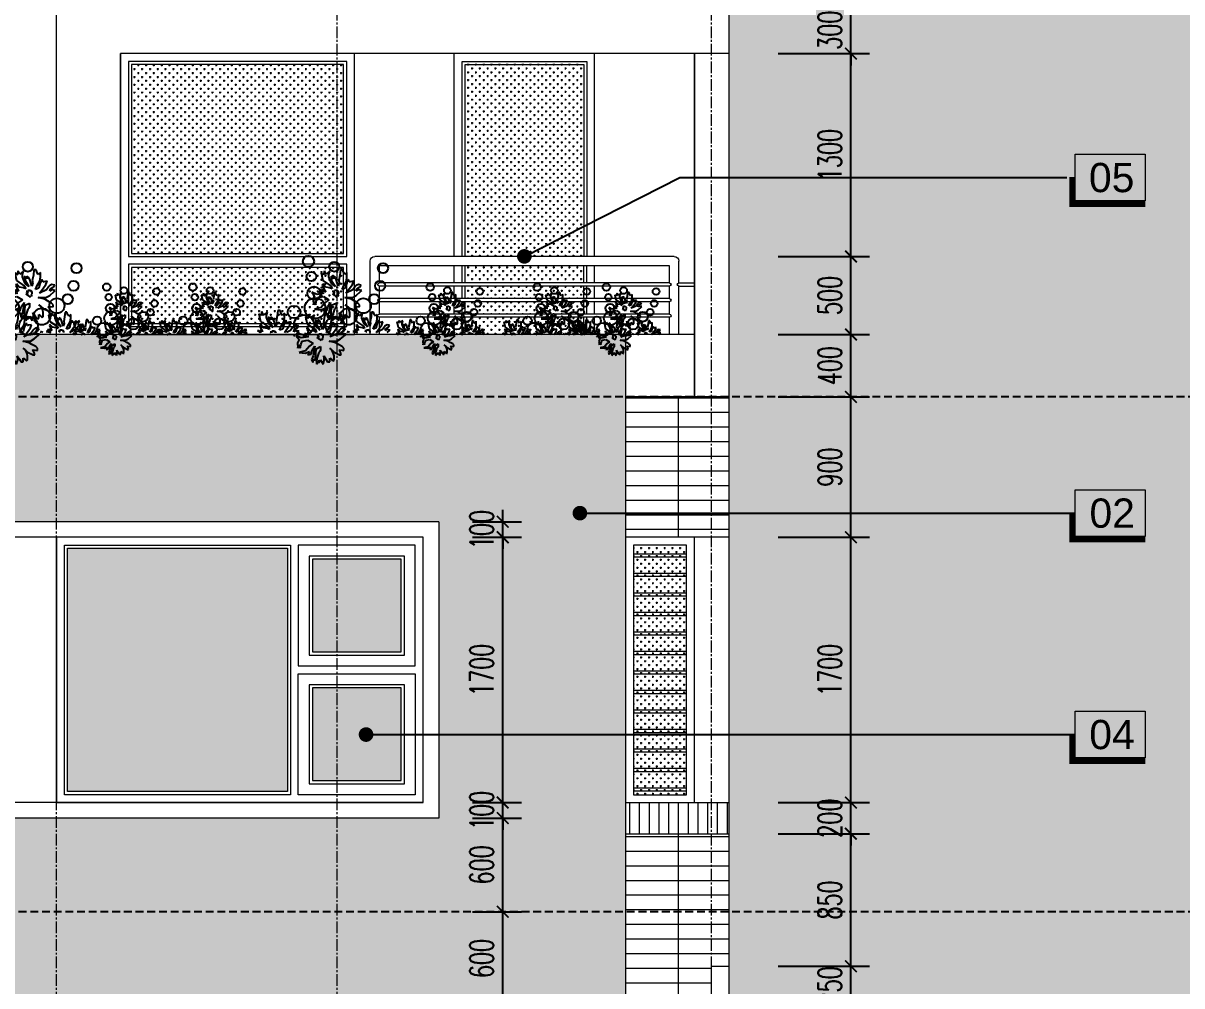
# Model space of a CAD drawing. Header units: millimetres. Extents: x -229618 to 2906, y -178063 to 96806.
# Drawn here: x -207565 to -200135, y -147980 to -141810 of the extents above; entities that cross this region are included whole.
import ezdxf
from ezdxf.enums import TextEntityAlignment as Align
from ezdxf.xclip import XClip

# ---------------------------------------------------------------- set-up
doc = ezdxf.new("R2010")
doc.units = ezdxf.units.MM
doc.header["$LTSCALE"] = 200
doc.header["$MEASUREMENT"] = 0
doc.header["$XCLIPFRAME"] = 0
doc.header["$PDMODE"] = 3
doc.header["$PDSIZE"] = 50
for name, pattern in [('CENTER', [2, 1.25, -0.25, 0.25, -0.25]), ('CENTER2', [1.125, 0.75, -0.125, 0.125, -0.125]), ('DASHED2', [0.375, 0.25, -0.125])]:
    doc.linetypes.add(name, pattern=pattern)
doc.layers.get('0').update_dxf_attribs({"color": 95, "linetype": 'CONTINUOUS'})
doc.layers.get('DEFPOINTS').update_dxf_attribs({"linetype": 'CONTINUOUS'})
for name, color, linetype in [('CUA', 145, 'CONTINUOUS'), ('DIM', 251, 'CONTINUOUS'), ('NOITHAT', 99, 'CONTINUOUS'), ('TEXT', 33, 'CONTINUOUS'), ('TRUC', 251, 'CENTER')]:
    doc.layers.add(name, color=color, linetype=linetype)
for name, color, linetype, lineweight in [('hatch', 250, 'CONTINUOUS', 5), ('nho', 252, 'CONTINUOUS', 15), ('thay', 7, 'CONTINUOUS', 18), ('tim', 18, 'CENTER2', 9)]:
    doc.layers.add(name, color=color, linetype=linetype, lineweight=lineweight)
doc.styles.add('Aria H iso', font='Vharial_0.ttf')
doc.styles.add('Scale', font='vnsimli.shx', dxfattribs={"width": 0.65, "bigfont": 'bigfont.shx'})
doc.dimstyles.new('Scale', dxfattribs={"dimscale": 75, "dimtxt": 2, "dimasz": 1, "dimexe": 1.6, "dimexo": 0, "dimgap": 0.8, "dimtad": 1, "dimdec": 0, "dimzin": 0, "dimdsep": 46, "dimtxsty": 'Scale', "dimblk": 'ARCHTICK', "dimcen": 0.1, "dimdle": 1, "dimclrd": 256, "dimclre": 256, "dimclrt": 3, "dimadec": 0, "dimazin": 0, "dimtfac": 1, "dimtdec": 0, "dimtix": 1, "dimtmove": 2, "dimatfit": 3, "dimldrblk": 'ARCHTICK', "dimfxl": 0, "dimtolj": 1, "dimtzin": 0, "dimarcsym": 0})
pattern_1 = [(7e-15, (3486.73, 207912.58), (0, 93.75), []), (90, (3486.73, 207912.58), (-375, 2e-14), [])]

# ---------------------------------------------------------------- blocks, each defined once
blk = doc.blocks.new('_ArchTick')
at = {"color": 0, "linetype": 'ByBlock', "const_width": 0.15}
blk.add_lwpolyline([(-0.5, -0.5), (0.5, 0.5)], dxfattribs=at)
blk = doc.blocks.new('*D2277')
at = {"layer": 'DEFPOINTS', "color": 0, "linetype": 'Continuous'}
for p in [(-202722.9, -147854.9), (-202257, -147854.9), (-202722.9, -148104.9)]:
    blk.add_point(p, dxfattribs=at)
at = {"layer": 'DIM', "linetype": 'Continuous', "lineweight": -2}
for p, q in [((-202257, -147854.9), (-202257, -147779.9)), ((-202722.9, -147854.9), (-202137, -147854.9)), ((-202257, -148104.9), (-202257, -147854.9)), ((-202722.9, -148104.9), (-202137, -148104.9)), ((-202257, -148104.9), (-202257, -148179.9))]:
    blk.add_line(p, q, dxfattribs=at)
at = {"layer": 'DIM', "linetype": 'Continuous', "lineweight": -2, "xscale": 75, "yscale": 75, "zscale": 75}
for p, rotation in [((-202257, -147854.9), 270), ((-202257, -148104.9), 90)]:
    blk.add_blockref('_ArchTick', p, dxfattribs=dict(at, rotation=rotation))
at = {"layer": 'DIM', "color": 3, "linetype": 'Continuous', "insert": (-202392, -147979.9), "char_height": 150, "attachment_point": 5, "rotation": 90, "style": 'Scale'}
blk.add_mtext('\\A1;250', dxfattribs=at)
blk = doc.blocks.new('*D2278')
at = {"layer": 'DEFPOINTS', "color": 0, "linetype": 'Continuous'}
for p in [(-202722.9, -147004.9), (-202257, -147004.9), (-202722.9, -147854.9)]:
    blk.add_point(p, dxfattribs=at)
at = {"layer": 'DIM', "linetype": 'Continuous', "lineweight": -2}
for p, q in [((-202257, -147929.9), (-202257, -146929.9)), ((-202722.9, -147004.9), (-202137, -147004.9)), ((-202722.9, -147854.9), (-202137, -147854.9))]:
    blk.add_line(p, q, dxfattribs=at)
at = {"layer": 'DIM', "linetype": 'Continuous', "lineweight": -2, "xscale": 75, "yscale": 75, "zscale": 75}
for p, rotation in [((-202257, -147004.9), 90), ((-202257, -147854.9), 270)]:
    blk.add_blockref('_ArchTick', p, dxfattribs=dict(at, rotation=rotation))
at = {"layer": 'DIM', "color": 3, "linetype": 'Continuous', "insert": (-202392, -147429.9), "char_height": 150, "attachment_point": 5, "rotation": 90, "style": 'Scale'}
blk.add_mtext('\\A1;850', dxfattribs=at)
blk = doc.blocks.new('*D2279')
at = {"layer": 'DEFPOINTS', "color": 0, "linetype": 'Continuous'}
for p in [(-202722.9, -146804.9), (-202257, -146804.9), (-202722.9, -147004.9)]:
    blk.add_point(p, dxfattribs=at)
at = {"layer": 'DIM', "linetype": 'Continuous', "lineweight": -2}
for p, q in [((-202257, -146804.9), (-202257, -146729.9)), ((-202722.9, -146804.9), (-202137, -146804.9)), ((-202257, -147004.9), (-202257, -146804.9)), ((-202722.9, -147004.9), (-202137, -147004.9)), ((-202257, -147004.9), (-202257, -147079.9))]:
    blk.add_line(p, q, dxfattribs=at)
at = {"layer": 'DIM', "linetype": 'Continuous', "lineweight": -2, "xscale": 75, "yscale": 75, "zscale": 75}
for p, rotation in [((-202257, -146804.9), 270), ((-202257, -147004.9), 90)]:
    blk.add_blockref('_ArchTick', p, dxfattribs=dict(at, rotation=rotation))
at = {"layer": 'DIM', "color": 3, "linetype": 'Continuous', "insert": (-202392, -146904.9), "char_height": 150, "attachment_point": 5, "rotation": 90, "style": 'Scale'}
blk.add_mtext('\\A1;200', dxfattribs=at)
blk = doc.blocks.new('*D2280')
at = {"layer": 'DEFPOINTS', "color": 0, "linetype": 'Continuous'}
for p in [(-202722.9, -145104.9), (-202257, -145104.9), (-202722.9, -146804.9)]:
    blk.add_point(p, dxfattribs=at)
at = {"layer": 'DIM', "linetype": 'Continuous', "lineweight": -2}
for p, q in [((-202257, -146879.9), (-202257, -145029.9)), ((-202722.9, -145104.9), (-202137, -145104.9)), ((-202722.9, -146804.9), (-202137, -146804.9))]:
    blk.add_line(p, q, dxfattribs=at)
at = {"layer": 'DIM', "linetype": 'Continuous', "lineweight": -2, "xscale": 75, "yscale": 75, "zscale": 75}
for p, rotation in [((-202257, -145104.9), 90), ((-202257, -146804.9), 270)]:
    blk.add_blockref('_ArchTick', p, dxfattribs=dict(at, rotation=rotation))
at = {"layer": 'DIM', "color": 3, "linetype": 'Continuous', "insert": (-202392, -145954.9), "char_height": 150, "attachment_point": 5, "rotation": 90, "style": 'Scale'}
blk.add_mtext('\\A1;1700', dxfattribs=at)
blk = doc.blocks.new('*D2281')
at = {"layer": 'DEFPOINTS', "color": 0, "linetype": 'Continuous'}
for p in [(-202722.9, -144204.9), (-202257, -144204.9), (-202722.9, -145104.9)]:
    blk.add_point(p, dxfattribs=at)
at = {"layer": 'DIM', "linetype": 'Continuous', "lineweight": -2}
for p, q in [((-202257, -145179.9), (-202257, -144129.9)), ((-202722.9, -144204.9), (-202137, -144204.9)), ((-202722.9, -145104.9), (-202137, -145104.9))]:
    blk.add_line(p, q, dxfattribs=at)
at = {"layer": 'DIM', "linetype": 'Continuous', "lineweight": -2, "xscale": 75, "yscale": 75, "zscale": 75}
for p, rotation in [((-202257, -144204.9), 90), ((-202257, -145104.9), 270)]:
    blk.add_blockref('_ArchTick', p, dxfattribs=dict(at, rotation=rotation))
at = {"layer": 'DIM', "color": 3, "linetype": 'Continuous', "insert": (-202392, -144654.9), "char_height": 150, "attachment_point": 5, "rotation": 90, "style": 'Scale'}
blk.add_mtext('\\A1;900', dxfattribs=at)
blk = doc.blocks.new('*D2282')
at = {"layer": 'DEFPOINTS', "color": 0, "linetype": 'Continuous'}
for p in [(-202722.9, -143804.9), (-202257, -143804.9), (-202722.9, -144204.9)]:
    blk.add_point(p, dxfattribs=at)
at = {"layer": 'DIM', "linetype": 'Continuous', "lineweight": -2}
for p, q in [((-202257, -144279.9), (-202257, -143729.9)), ((-202722.9, -143804.9), (-202137, -143804.9)), ((-202722.9, -144204.9), (-202137, -144204.9))]:
    blk.add_line(p, q, dxfattribs=at)
at = {"layer": 'DIM', "linetype": 'Continuous', "lineweight": -2, "xscale": 75, "yscale": 75, "zscale": 75}
for p, rotation in [((-202257, -143804.9), 90), ((-202257, -144204.9), 270)]:
    blk.add_blockref('_ArchTick', p, dxfattribs=dict(at, rotation=rotation))
at = {"layer": 'DIM', "color": 3, "linetype": 'Continuous', "insert": (-202392, -144004.9), "char_height": 150, "attachment_point": 5, "rotation": 90, "style": 'Scale'}
blk.add_mtext('\\A1;400', dxfattribs=at)
blk = doc.blocks.new('*D2283')
at = {"layer": 'DEFPOINTS', "color": 0, "linetype": 'Continuous'}
for p in [(-202722.9, -143304.9), (-202257, -143304.9), (-202722.9, -143804.9)]:
    blk.add_point(p, dxfattribs=at)
at = {"layer": 'DIM', "linetype": 'Continuous', "lineweight": -2}
for p, q in [((-202257, -143879.9), (-202257, -143229.9)), ((-202722.9, -143304.9), (-202137, -143304.9)), ((-202722.9, -143804.9), (-202137, -143804.9))]:
    blk.add_line(p, q, dxfattribs=at)
at = {"layer": 'DIM', "linetype": 'Continuous', "lineweight": -2, "xscale": 75, "yscale": 75, "zscale": 75}
for p, rotation in [((-202257, -143304.9), 90), ((-202257, -143804.9), 270)]:
    blk.add_blockref('_ArchTick', p, dxfattribs=dict(at, rotation=rotation))
at = {"layer": 'DIM', "color": 3, "linetype": 'Continuous', "insert": (-202392, -143554.9), "char_height": 150, "attachment_point": 5, "rotation": 90, "style": 'Scale'}
blk.add_mtext('\\A1;500', dxfattribs=at)
blk = doc.blocks.new('*D2284')
at = {"layer": 'DEFPOINTS', "color": 0, "linetype": 'Continuous'}
for p in [(-202722.9, -142004.9), (-202257, -142004.9), (-202722.9, -143304.9)]:
    blk.add_point(p, dxfattribs=at)
at = {"layer": 'DIM', "linetype": 'Continuous', "lineweight": -2}
for p, q in [((-202257, -143379.9), (-202257, -141929.9)), ((-202722.9, -142004.9), (-202137, -142004.9)), ((-202722.9, -143304.9), (-202137, -143304.9))]:
    blk.add_line(p, q, dxfattribs=at)
at = {"layer": 'DIM', "linetype": 'Continuous', "lineweight": -2, "xscale": 75, "yscale": 75, "zscale": 75}
for p, rotation in [((-202257, -142004.9), 90), ((-202257, -143304.9), 270)]:
    blk.add_blockref('_ArchTick', p, dxfattribs=dict(at, rotation=rotation))
at = {"layer": 'DIM', "color": 3, "linetype": 'Continuous', "insert": (-202392, -142654.9), "char_height": 150, "attachment_point": 5, "rotation": 90, "style": 'Scale'}
blk.add_mtext('\\A1;1300', dxfattribs=at)
blk = doc.blocks.new('*D2285')
at = {"layer": 'DEFPOINTS', "color": 0, "linetype": 'Continuous'}
for p in [(-202722.9, -141704.9), (-202257, -141704.9), (-202722.9, -142004.9)]:
    blk.add_point(p, dxfattribs=at)
at = {"layer": 'DIM', "linetype": 'Continuous', "lineweight": -2}
for p, q in [((-202257, -141704.9), (-202257, -141629.9)), ((-202722.9, -141704.9), (-202137, -141704.9)), ((-202257, -142004.9), (-202257, -141704.9)), ((-202722.9, -142004.9), (-202137, -142004.9)), ((-202257, -142004.9), (-202257, -142079.9))]:
    blk.add_line(p, q, dxfattribs=at)
at = {"layer": 'DIM', "linetype": 'Continuous', "lineweight": -2, "xscale": 75, "yscale": 75, "zscale": 75}
for p, rotation in [((-202257, -141704.9), 270), ((-202257, -142004.9), 90)]:
    blk.add_blockref('_ArchTick', p, dxfattribs=dict(at, rotation=rotation))
at = {"layer": 'DIM', "color": 3, "linetype": 'Continuous', "insert": (-202392, -141854.9), "char_height": 150, "attachment_point": 5, "rotation": 90, "style": 'Scale'}
blk.add_mtext('\\A1;300', dxfattribs=at)
blk = doc.blocks.new('*D2292')
at = {"layer": 'DEFPOINTS', "color": 0, "linetype": 'Continuous'}
for p in [(-204683.9, -147504.9), (-204489.8, -147504.9), (-204683.9, -148104.9)]:
    blk.add_point(p, dxfattribs=at)
at = {"layer": 'DIM', "linetype": 'Continuous', "lineweight": -2}
for p, q in [((-204489.8, -148179.9), (-204489.8, -147429.9)), ((-204683.9, -147504.9), (-204369.8, -147504.9)), ((-204683.9, -148104.9), (-204369.8, -148104.9))]:
    blk.add_line(p, q, dxfattribs=at)
at = {"layer": 'DIM', "linetype": 'Continuous', "lineweight": -2, "xscale": 75, "yscale": 75, "zscale": 75}
for p, rotation in [((-204489.8, -147504.9), 90), ((-204489.8, -148104.9), 270)]:
    blk.add_blockref('_ArchTick', p, dxfattribs=dict(at, rotation=rotation))
at = {"layer": 'DIM', "color": 3, "linetype": 'Continuous', "insert": (-204624.8, -147804.9), "char_height": 150, "attachment_point": 5, "rotation": 90, "style": 'Scale'}
blk.add_mtext('\\A1;600', dxfattribs=at)
blk = doc.blocks.new('*D2293')
at = {"layer": 'DEFPOINTS', "color": 0, "linetype": 'Continuous'}
for p in [(-204683.9, -146904.9), (-204489.8, -146904.9), (-204683.9, -147504.9)]:
    blk.add_point(p, dxfattribs=at)
at = {"layer": 'DIM', "linetype": 'Continuous', "lineweight": -2}
for p, q in [((-204489.8, -147579.9), (-204489.8, -146829.9)), ((-204683.9, -146904.9), (-204369.8, -146904.9)), ((-204683.9, -147504.9), (-204369.8, -147504.9))]:
    blk.add_line(p, q, dxfattribs=at)
at = {"layer": 'DIM', "linetype": 'Continuous', "lineweight": -2, "xscale": 75, "yscale": 75, "zscale": 75}
for p, rotation in [((-204489.8, -146904.9), 90), ((-204489.8, -147504.9), 270)]:
    blk.add_blockref('_ArchTick', p, dxfattribs=dict(at, rotation=rotation))
at = {"layer": 'DIM', "color": 3, "linetype": 'Continuous', "insert": (-204624.8, -147204.9), "char_height": 150, "attachment_point": 5, "rotation": 90, "style": 'Scale'}
blk.add_mtext('\\A1;600', dxfattribs=at)
blk = doc.blocks.new('*D2294')
at = {"layer": 'DEFPOINTS', "color": 0, "linetype": 'Continuous'}
for p in [(-204683.9, -146804.9), (-204489.8, -146804.9), (-204683.9, -146904.9)]:
    blk.add_point(p, dxfattribs=at)
at = {"layer": 'DIM', "linetype": 'Continuous', "lineweight": -2}
for p, q in [((-204489.8, -146804.9), (-204489.8, -146729.9)), ((-204683.9, -146804.9), (-204369.8, -146804.9)), ((-204489.8, -146904.9), (-204489.8, -146804.9)), ((-204683.9, -146904.9), (-204369.8, -146904.9)), ((-204489.8, -146904.9), (-204489.8, -146979.9))]:
    blk.add_line(p, q, dxfattribs=at)
at = {"layer": 'DIM', "linetype": 'Continuous', "lineweight": -2, "xscale": 75, "yscale": 75, "zscale": 75}
for p, rotation in [((-204489.8, -146804.9), 270), ((-204489.8, -146904.9), 90)]:
    blk.add_blockref('_ArchTick', p, dxfattribs=dict(at, rotation=rotation))
at = {"layer": 'DIM', "color": 3, "linetype": 'Continuous', "insert": (-204624.8, -146854.9), "char_height": 150, "attachment_point": 5, "rotation": 90, "style": 'Scale'}
blk.add_mtext('\\A1;100', dxfattribs=at)
blk = doc.blocks.new('*D2295')
at = {"layer": 'DEFPOINTS', "color": 0, "linetype": 'Continuous'}
for p in [(-204683.9, -145104.9), (-204489.8, -145104.9), (-204683.9, -146804.9)]:
    blk.add_point(p, dxfattribs=at)
at = {"layer": 'DIM', "linetype": 'Continuous', "lineweight": -2}
for p, q in [((-204489.8, -146879.9), (-204489.8, -145029.9)), ((-204683.9, -145104.9), (-204369.8, -145104.9)), ((-204683.9, -146804.9), (-204369.8, -146804.9))]:
    blk.add_line(p, q, dxfattribs=at)
at = {"layer": 'DIM', "linetype": 'Continuous', "lineweight": -2, "xscale": 75, "yscale": 75, "zscale": 75}
for p, rotation in [((-204489.8, -145104.9), 90), ((-204489.8, -146804.9), 270)]:
    blk.add_blockref('_ArchTick', p, dxfattribs=dict(at, rotation=rotation))
at = {"layer": 'DIM', "color": 3, "linetype": 'Continuous', "insert": (-204624.8, -145954.9), "char_height": 150, "attachment_point": 5, "rotation": 90, "style": 'Scale'}
blk.add_mtext('\\A1;1700', dxfattribs=at)
blk = doc.blocks.new('*D2296')
at = {"layer": 'DEFPOINTS', "color": 0, "linetype": 'Continuous'}
for p in [(-204683.9, -145004.9), (-204489.8, -145004.9), (-204683.9, -145104.9)]:
    blk.add_point(p, dxfattribs=at)
at = {"layer": 'DIM', "linetype": 'Continuous', "lineweight": -2}
for p, q in [((-204489.8, -145004.9), (-204489.8, -144929.9)), ((-204683.9, -145004.9), (-204369.8, -145004.9)), ((-204489.8, -145104.9), (-204489.8, -145004.9)), ((-204683.9, -145104.9), (-204369.8, -145104.9)), ((-204489.8, -145104.9), (-204489.8, -145179.9))]:
    blk.add_line(p, q, dxfattribs=at)
at = {"layer": 'DIM', "linetype": 'Continuous', "lineweight": -2, "xscale": 75, "yscale": 75, "zscale": 75}
for p, rotation in [((-204489.8, -145004.9), 270), ((-204489.8, -145104.9), 90)]:
    blk.add_blockref('_ArchTick', p, dxfattribs=dict(at, rotation=rotation))
at = {"layer": 'DIM', "color": 3, "linetype": 'Continuous', "insert": (-204624.8, -145054.9), "char_height": 150, "attachment_point": 5, "rotation": 90, "style": 'Scale'}
blk.add_mtext('\\A1;100', dxfattribs=at)
blk = doc.blocks.new('vld')
at = {"layer": 'thay'}
blk.add_lwpolyline([(-15232, -5082), (0, -5082), (0, 5082), (-15232, 5082)], close=True, dxfattribs=at)
at = {"layer": 'thay', "color": 1, "ltscale": 600, "const_width": 1270}
blk.add_lwpolyline([(635, 140), (635, -5717), (-15232, -5717)], dxfattribs=at)
at = {"layer": 'TEXT', "style": 'Aria H iso'}
blk.add_attdef('1', text='', height=6350, dxfattribs=at).set_placement((-7944, -3167), align=Align.CENTER)
blk = doc.blocks.new('lohoa')
at = {"layer": 'NOITHAT'}
for p, q in [((-89.6, 460), (-82.6, 427.3)), ((-80.2, 450.7), (-89.6, 460)), ((-75.6, 469.4), (-80.2, 450.7)), ((-68.5, 455.4), (-75.6, 469.4)), ((-52.1, 467.1), (-68.5, 455.4)), ((-56.8, 453), (-52.1, 467.1)), ((-56.8, 443.6), (-56.8, 453)), ((-47.5, 446), (-45.1, 427.3)), ((-35.8, 434.3), (-47.5, 446)), ((-38.1, 446), (-35.8, 434.3)), ((-28.7, 441.3), (-38.1, 446)), ((-10, 450.7), (-14.7, 427.3)), ((-7.7, 474.1), (-10, 450.7)), ((1.7, 474.1), (-7.7, 474.1)), ((6.4, 460), (1.7, 474.1)), ((11.1, 453), (6.4, 460)), ((20.4, 462.4), (11.1, 453)), ((20.4, 443.6), (20.4, 462.4)), ((-82.6, 413.2), (-84.9, 406.2)), ((-84.9, 406.2), (-73.2, 382.8)), ((-82.6, 427.3), (-47.5, 403.9)), ((-70.9, 399.2), (-82.6, 413.2)), ((-52.1, 396.8), (-70.9, 399.2)), ((-45.1, 415.6), (-56.8, 443.6)), ((-42.8, 392.2), (-52.1, 396.8)), ((-47.5, 403.9), (-42.8, 392.2)), ((-45.1, 427.3), (-28.7, 401.5)), ((-28.7, 401.5), (-45.1, 415.6)), ((-24.1, 427.3), (-28.7, 441.3)), ((-17, 403.9), (-24.1, 427.3)), ((-12.3, 417.9), (-17, 403.9)), ((-14.7, 427.3), (-12.3, 417.9)), ((-0.6, 389.8), (6.4, 406.2)), ((6.4, 406.2), (18.1, 424.9)), ((18.1, 413.2), (13.4, 394.5)), ((18.1, 424.9), (20.4, 443.6)), ((22.8, 427.3), (18.1, 413.2)), ((27.4, 431.9), (22.8, 427.3)), ((29.8, 420.2), (27.4, 431.9)), ((34.5, 422.6), (29.8, 420.2)), ((29.8, 392.2), (43.8, 410.9)), ((48.5, 424.9), (34.5, 422.6)), ((43.8, 410.9), (48.5, 424.9)), ((55.5, 401.5), (46.2, 387.5)), ((60.2, 406.2), (55.5, 401.5)), ((69.6, 410.9), (60.2, 406.2)), ((62.6, 392.2), (74.3, 399.2)), ((81.3, 408.5), (69.6, 410.9)), ((74.3, 399.2), (81.3, 408.5)), ((-129.4, 378.1), (-117.7, 361.7)), ((-108.3, 368.7), (-129.4, 378.1)), ((-117.7, 361.7), (-124.7, 347.7)), ((-124.7, 347.7), (-122.4, 324.3)), ((-110.7, 338.3), (-103.6, 354.7)), ((-77.9, 373.4), (-108.3, 368.7)), ((-103.6, 354.7), (-80.2, 359.4)), ((-82.6, 380.4), (-101.3, 378.1)), ((-101.3, 378.1), (-77.9, 373.4)), ((-94.3, 387.5), (-82.6, 380.4)), ((-75.6, 380.4), (-94.3, 387.5)), ((-82.6, 392.2), (-75.6, 380.4)), ((-73.2, 382.8), (-82.6, 392.2)), ((-80.2, 359.4), (-56.8, 345.3)), ((-40.4, 380.4), (-33.4, 378.1)), ((-31.1, 380.4), (-40.4, 380.4)), ((-33.4, 378.1), (-40.4, 366.4)), ((-40.4, 366.4), (-35.8, 371.1)), ((-35.8, 371.1), (-33.4, 361.7)), ((-33.4, 385.1), (-31.1, 380.4)), ((-24.1, 385.1), (-33.4, 385.1)), ((-33.4, 361.7), (-31.1, 364.1)), ((-31.1, 364.1), (-24.1, 357)), ((-21.7, 387.5), (-24.1, 385.1)), ((-24.1, 357), (-21.7, 364.1)), ((-21.7, 380.4), (-21.7, 387.5)), ((-14.7, 380.4), (-21.7, 380.4)), ((-21.7, 364.1), (-14.7, 361.7)), ((-19.4, 366.4), (-14.7, 371.1)), ((-14.7, 361.7), (-19.4, 366.4)), ((-14.7, 371.1), (-14.7, 380.4)), ((13.4, 394.5), (-0.6, 389.8)), ((11.1, 354.7), (22.8, 354.7)), ((39.2, 347.7), (11.1, 354.7)), ((15.7, 373.4), (29.8, 392.2)), ((46.2, 387.5), (15.7, 373.4)), ((22.8, 354.7), (43.8, 354.7)), ((50.9, 340.7), (39.2, 347.7)), ((43.8, 354.7), (60.2, 364.1)), ((60.2, 382.8), (62.6, 392.2)), ((69.6, 387.5), (60.2, 382.8)), ((60.2, 364.1), (78.9, 380.4)), ((83.6, 385.1), (69.6, 387.5)), ((78.9, 380.4), (83.6, 385.1)), ((-275, 300.1), (-277.3, 276.7)), ((-265.6, 300.1), (-275, 300.1)), ((-261, 286.1), (-265.6, 300.1)), ((-122.4, 324.3), (-120, 338.3)), ((-120, 338.3), (-113, 324.3)), ((-89.6, 312.6), (-117.7, 305.5)), ((-117.7, 305.5), (-91.9, 303.2)), ((-113, 324.3), (-110.7, 338.3)), ((-91.9, 303.2), (-73.2, 310.2)), ((-73.2, 333.6), (-89.6, 312.6)), ((-73.2, 310.2), (-80.2, 296.2)), ((-80.2, 296.2), (-66.2, 298.5)), ((-56.8, 345.3), (-73.2, 333.6)), ((-66.2, 298.5), (-61.5, 314.9)), ((-61.5, 314.9), (-49.8, 333.6)), ((-49.8, 333.6), (-56.8, 291.5)), ((-47.5, 279.8), (-45.1, 321.9)), ((-45.1, 321.9), (-26.4, 331.3)), ((-33.4, 305.5), (-40.4, 284.5)), ((-28.7, 310.2), (-33.4, 305.5)), ((-26.4, 317.2), (-28.7, 310.2)), ((-26.4, 331.3), (-26.4, 317.2)), ((13.4, 324.3), (32.1, 307.9)), ((22.8, 317.2), (13.4, 324.3)), ((29.8, 300.9), (22.8, 317.2)), ((32.1, 291.5), (29.8, 300.9)), ((32.1, 307.9), (55.5, 296.2)), ((67.2, 331.3), (50.9, 340.7)), ((53.2, 314.9), (57.9, 317.2)), ((60.2, 305.5), (53.2, 314.9)), ((57.9, 317.2), (74.3, 314.9)), ((62.6, 296.2), (60.2, 305.5)), ((74.3, 324.3), (67.2, 331.3)), ((74.3, 314.9), (74.3, 324.3)), ((-356.9, 286.1), (-349.9, 253.3)), ((-347.6, 276.7), (-356.9, 286.1)), ((-349.9, 253.3), (-314.8, 229.9)), ((-342.9, 295.4), (-347.6, 276.7)), ((-335.9, 281.4), (-342.9, 295.4)), ((-319.5, 293.1), (-335.9, 281.4)), ((-324.2, 279), (-319.5, 293.1)), ((-324.2, 269.7), (-324.2, 279)), ((-312.5, 241.6), (-324.2, 269.7)), ((-314.8, 272), (-312.5, 253.3)), ((-303.1, 260.3), (-314.8, 272)), ((-312.5, 253.3), (-296.1, 227.5)), ((-305.4, 272), (-303.1, 260.3)), ((-296.1, 267.3), (-305.4, 272)), ((-291.4, 253.3), (-296.1, 267.3)), ((-284.4, 229.9), (-291.4, 253.3)), ((-277.3, 276.7), (-282, 253.3)), ((-282, 253.3), (-279.7, 243.9)), ((-256.3, 279), (-261, 286.1)), ((-261, 232.2), (-249.3, 250.9)), ((-246.9, 288.4), (-256.3, 279)), ((-249.3, 250.9), (-246.9, 269.7)), ((-244.6, 253.3), (-249.3, 239.2)), ((-246.9, 269.7), (-246.9, 288.4)), ((-239.9, 258), (-244.6, 253.3)), ((-237.5, 246.3), (-239.9, 258)), ((-232.9, 248.6), (-237.5, 246.3)), ((-218.8, 250.9), (-232.9, 248.6)), ((-223.5, 236.9), (-218.8, 250.9)), ((-156.3, 274.1), (-149.3, 241.3)), ((-147, 264.7), (-156.3, 274.1)), ((-142.3, 283.4), (-147, 264.7)), ((-135.3, 269.4), (-142.3, 283.4)), ((-118.9, 281.1), (-135.3, 269.4)), ((-123.6, 267), (-118.9, 281.1)), ((-123.6, 257.7), (-123.6, 267)), ((-111.8, 229.6), (-123.6, 257.7)), ((-114.2, 260), (-111.8, 241.3)), ((-102.5, 248.3), (-114.2, 260)), ((-104.8, 260), (-102.5, 248.3)), ((-95.5, 255.3), (-104.8, 260)), ((-90.8, 241.3), (-95.5, 255.3)), ((-76.7, 264.7), (-81.4, 241.3)), ((-74.4, 288.1), (-76.7, 264.7)), ((-65, 288.1), (-74.4, 288.1)), ((-60.3, 274.1), (-65, 288.1)), ((-56.8, 291.5), (-63.8, 275.1)), ((-63.8, 275.1), (-59.2, 263.4)), ((-55.7, 267), (-60.3, 274.1)), ((-59.2, 263.4), (-54.5, 279.8)), ((-46.3, 276.4), (-55.7, 267)), ((-54.5, 279.8), (-52.1, 270.4)), ((-52.1, 270.4), (-47.5, 279.8)), ((-48.6, 239), (-46.3, 257.7)), ((-46.3, 257.7), (-46.3, 276.4)), ((-40.4, 284.5), (-42.8, 270.4)), ((-42.8, 270.4), (-42.8, 256.4)), ((-42.8, 256.4), (-35.8, 265.7)), ((-35.8, 265.7), (-33.4, 261.1)), ((-33.4, 270.4), (-31.1, 263.4)), ((-33.4, 261.1), (-33.4, 270.4)), ((-31.1, 272.8), (-26.4, 265.7)), ((-31.1, 263.4), (-31.1, 272.8)), ((-26.4, 275.1), (-14.7, 256.4)), ((-26.4, 265.7), (-26.4, 275.1)), ((-14.7, 256.4), (-12.3, 265.7)), ((-12.3, 291.5), (-3, 277.4)), ((-10, 282.1), (-12.3, 291.5)), ((-12.3, 265.7), (-10, 272.8)), ((-10, 272.8), (-10, 282.1)), ((-3, 277.4), (4, 265.7)), ((4, 265.7), (13.4, 265.7)), ((13.4, 282.1), (20.4, 277.4)), ((13.4, 268.1), (13.4, 282.1)), ((13.4, 265.7), (13.4, 268.1)), ((20.4, 277.4), (27.4, 270.4)), ((27.4, 270.4), (32.1, 272.8)), ((32.1, 272.8), (32.1, 291.5)), ((55, 280.9), (61.1, 252.6)), ((63.1, 272.8), (55, 280.9)), ((55.5, 296.2), (62.6, 296.2)), ((61.1, 252.6), (91.4, 232.4)), ((67.1, 289), (63.1, 272.8)), ((73.2, 276.9), (67.1, 289)), ((87.3, 287), (73.2, 276.9)), ((83.3, 274.8), (87.3, 287)), ((83.3, 266.8), (83.3, 274.8)), ((93.4, 242.5), (83.3, 266.8)), ((91.4, 268.8), (93.4, 252.6)), ((101.5, 258.7), (91.4, 268.8)), ((93.4, 252.6), (107.6, 230.4)), ((99.5, 268.8), (101.5, 258.7)), ((107.6, 264.7), (99.5, 268.8)), ((111.6, 252.6), (107.6, 264.7)), ((117.7, 232.4), (111.6, 252.6)), ((123.7, 272.8), (119.7, 252.6)), ((119.7, 252.6), (121.7, 244.5)), ((125.7, 293), (123.7, 272.8)), ((133.8, 293), (125.7, 293)), ((137.9, 280.9), (133.8, 293)), ((141.9, 274.8), (137.9, 280.9)), ((137.9, 234.4), (148, 250.6)), ((150, 282.9), (141.9, 274.8)), ((148, 250.6), (150, 266.8)), ((152, 252.6), (148, 240.5)), ((150, 266.8), (150, 282.9)), ((156.1, 256.7), (152, 252.6)), ((158.1, 246.5), (156.1, 256.7)), ((162.1, 248.6), (158.1, 246.5)), ((174.2, 250.6), (162.1, 248.6)), ((170.2, 238.5), (174.2, 250.6)), ((-361.6, 213.5), (-349.9, 206.5)), ((-342.9, 206.5), (-361.6, 213.5)), ((-349.9, 206.5), (-356.3, 205.7)), ((-349.9, 239.2), (-352.3, 232.2)), ((-352.3, 232.2), (-340.5, 208.8)), ((-338.2, 225.2), (-349.9, 239.2)), ((-349.9, 218.2), (-342.9, 206.5)), ((-340.5, 208.8), (-349.9, 218.2)), ((-319.5, 222.8), (-338.2, 225.2)), ((-310.1, 218.2), (-319.5, 222.8)), ((-314.8, 229.9), (-310.1, 218.2)), ((-296.1, 227.5), (-312.5, 241.6)), ((-307.8, 206.5), (-305.4, 205.7)), ((-298.4, 206.5), (-307.8, 206.5)), ((-300.8, 211.1), (-298.4, 206.5)), ((-291.4, 211.1), (-300.8, 211.1)), ((-289, 213.5), (-291.4, 211.1)), ((-289, 206.5), (-289, 213.5)), ((-282, 206.5), (-289, 206.5)), ((-279.7, 243.9), (-284.4, 229.9)), ((-282, 205.7), (-282, 206.5)), ((-268, 215.8), (-261, 232.2)), ((-253.9, 220.5), (-268, 215.8)), ((-249.3, 239.2), (-253.9, 220.5)), ((-246.9, 205.7), (-237.5, 218.2)), ((-221.2, 213.5), (-238.1, 205.7)), ((-237.5, 218.2), (-223.5, 236.9)), ((-211.8, 227.5), (-221.2, 213.5)), ((-207.1, 232.2), (-211.8, 227.5)), ((-197.8, 236.9), (-207.1, 232.2)), ((-207.1, 208.8), (-204.8, 218.2)), ((-197.8, 213.5), (-207.1, 208.8)), ((-207.1, 190.1), (-188.4, 206.5)), ((-204.8, 218.2), (-193.1, 225.2)), ((-186, 234.6), (-197.8, 236.9)), ((-183.7, 211.1), (-197.8, 213.5)), ((-193.1, 225.2), (-186, 234.6)), ((-188.4, 206.5), (-183.7, 211.1)), ((-161, 201.5), (-149.3, 194.5)), ((-142.3, 194.5), (-161, 201.5)), ((-149.3, 227.2), (-151.6, 220.2)), ((-151.6, 220.2), (-139.9, 196.8)), ((-149.3, 241.3), (-114.2, 217.9)), ((-137.6, 213.2), (-149.3, 227.2)), ((-149.3, 206.2), (-142.3, 194.5)), ((-139.9, 196.8), (-149.3, 206.2)), ((-118.9, 210.9), (-137.6, 213.2)), ((-109.5, 206.2), (-118.9, 210.9)), ((-114.2, 217.9), (-109.5, 206.2)), ((-111.8, 241.3), (-95.5, 215.5)), ((-95.5, 215.5), (-111.8, 229.6)), ((-100.1, 199.2), (-97.8, 194.5)), ((-90.8, 199.2), (-100.1, 199.2)), ((-83.8, 217.9), (-90.8, 241.3)), ((-88.4, 201.5), (-90.8, 199.2)), ((-88.4, 194.5), (-88.4, 201.5)), ((-79.1, 231.9), (-83.8, 217.9)), ((-81.4, 241.3), (-79.1, 231.9)), ((-67.4, 203.8), (-60.3, 220.2)), ((-53.3, 208.5), (-67.4, 203.8)), ((-60.3, 220.2), (-48.6, 239)), ((-48.6, 227.2), (-53.3, 208.5)), ((-51, 187.5), (-36.9, 206.2)), ((-20.6, 201.5), (-51, 187.5)), ((-44, 241.3), (-48.6, 227.2)), ((-39.3, 246), (-44, 241.3)), ((-36.9, 234.3), (-39.3, 246)), ((-32.3, 236.6), (-36.9, 234.3)), ((-36.9, 206.2), (-22.9, 224.9)), ((-18.2, 239), (-32.3, 236.6)), ((-22.9, 224.9), (-18.2, 239)), ((-11.2, 215.5), (-20.6, 201.5)), ((-6.5, 220.2), (-11.2, 215.5)), ((2.9, 224.9), (-6.5, 220.2)), ((-6.5, 196.8), (-4.2, 206.2)), ((2.9, 201.5), (-6.5, 196.8)), ((-4.2, 206.2), (7.5, 213.2)), ((14.6, 222.6), (2.9, 224.9)), ((16.9, 199.2), (2.9, 201.5)), ((7.5, 213.2), (14.6, 222.6)), ((12.2, 194.5), (16.9, 199.2)), ((20.7, 210.2), (23.9, 205.7)), ((30.8, 205.7), (20.7, 210.2)), ((61.1, 212.2), (44.9, 210.2)), ((44.9, 210.2), (65.1, 206.1)), ((51, 218.3), (61.1, 212.2)), ((67.1, 212.2), (51, 218.3)), ((61.1, 240.5), (59.1, 234.4)), ((59.1, 234.4), (69.2, 214.2)), ((71.2, 228.4), (61.1, 240.5)), ((61.1, 222.3), (67.1, 212.2)), ((69.2, 214.2), (61.1, 222.3)), ((65.1, 206.1), (62.1, 205.7)), ((87.3, 226.3), (71.2, 228.4)), ((95.4, 222.3), (87.3, 226.3)), ((91.4, 232.4), (95.4, 222.3)), ((107.6, 230.4), (93.4, 242.5)), ((97.5, 212.2), (103.5, 210.2)), ((105.5, 212.2), (97.5, 212.2)), ((103.5, 210.2), (100.8, 205.7)), ((103.5, 216.2), (105.5, 212.2)), ((111.6, 216.2), (103.5, 216.2)), ((113.6, 218.3), (111.6, 216.2)), ((113.6, 212.2), (113.6, 218.3)), ((119.7, 212.2), (113.6, 212.2)), ((121.7, 244.5), (117.7, 232.4)), ((119.7, 205.7), (119.7, 212.2)), ((131.8, 220.3), (137.9, 234.4)), ((143.9, 224.3), (131.8, 220.3)), ((148, 240.5), (143.9, 224.3)), ((145.9, 206.1), (158.1, 222.3)), ((172.2, 218.3), (145.9, 206.1)), ((158.1, 222.3), (170.2, 238.5)), ((180.3, 230.4), (172.2, 218.3)), ((184.3, 234.4), (180.3, 230.4)), ((192.4, 238.5), (184.3, 234.4)), ((184.3, 214.2), (186.4, 222.3)), ((192.4, 218.3), (184.3, 214.2)), ((186.4, 222.3), (196.5, 228.4)), ((202.5, 236.4), (192.4, 238.5)), ((204.6, 216.2), (192.4, 218.3)), ((193, 205.7), (200.5, 212.2)), ((196.5, 228.4), (202.5, 236.4)), ((200.5, 212.2), (204.6, 216.2)), ((-196.1, 192.1), (-184.4, 175.7)), ((-175.1, 182.8), (-196.1, 192.1)), ((-184.4, 175.7), (-191.4, 161.7)), ((-191.4, 161.7), (-189.1, 138.3)), ((-189.1, 138.3), (-186.8, 152.3)), ((-186.8, 152.3), (-179.7, 138.3)), ((-179.7, 138.3), (-177.4, 152.3)), ((-177.4, 152.3), (-170.4, 168.7)), ((-144.6, 187.5), (-175.1, 182.8)), ((-170.4, 168.7), (-147, 173.4)), ((-149.3, 194.5), (-168, 192.1)), ((-168, 192.1), (-144.6, 187.5)), ((-147, 173.4), (-123.6, 159.4)), ((-123.6, 159.4), (-139.9, 147.7)), ((-107.2, 194.5), (-100.1, 192.1)), ((-97.8, 194.5), (-107.2, 194.5)), ((-100.1, 192.1), (-107.2, 180.4)), ((-107.2, 180.4), (-102.5, 185.1)), ((-102.5, 185.1), (-100.1, 175.7)), ((-100.1, 175.7), (-97.8, 178.1)), ((-97.8, 178.1), (-90.8, 171.1)), ((-90.8, 171.1), (-88.4, 178.1)), ((-81.4, 194.5), (-88.4, 194.5)), ((-88.4, 178.1), (-81.4, 175.7)), ((-86.1, 180.4), (-81.4, 185.1)), ((-81.4, 175.7), (-86.1, 180.4)), ((-81.4, 185.1), (-81.4, 194.5)), ((-55.7, 168.7), (-44, 168.7)), ((-27.6, 161.7), (-55.7, 168.7)), ((-44, 168.7), (-22.9, 168.7)), ((-15.9, 154.7), (-27.6, 161.7)), ((-22.9, 168.7), (-6.5, 178.1)), ((0.5, 145.3), (-15.9, 154.7)), ((-6.5, 178.1), (12.2, 194.5)), ((-156.3, 126.6), (-184.4, 119.6)), ((-184.4, 119.6), (-158.7, 117.2)), ((-158.7, 117.2), (-139.9, 124.2)), ((-139.9, 147.7), (-156.3, 126.6)), ((-139.9, 124.2), (-147, 110.2)), ((-147, 110.2), (-132.9, 112.5)), ((-132.9, 112.5), (-128.2, 128.9)), ((-123.6, 105.5), (-130.6, 89.1)), ((-128.2, 128.9), (-116.5, 147.7)), ((-116.5, 147.7), (-123.6, 105.5)), ((-114.2, 93.8), (-111.8, 136)), ((-111.8, 136), (-93.1, 145.3)), ((-100.1, 119.6), (-107.2, 98.5)), ((-95.5, 124.2), (-100.1, 119.6)), ((-93.1, 131.3), (-95.5, 124.2)), ((-93.1, 145.3), (-93.1, 131.3)), ((-79.1, 105.5), (-69.7, 91.5)), ((-76.7, 96.2), (-79.1, 105.5)), ((-53.3, 138.3), (-34.6, 121.9)), ((-44, 131.3), (-53.3, 138.3)), ((-36.9, 114.9), (-44, 131.3)), ((-34.6, 105.5), (-36.9, 114.9)), ((-34.6, 121.9), (-11.2, 110.2)), ((-34.6, 86.8), (-34.6, 105.5)), ((-13.5, 128.9), (-8.8, 131.3)), ((-6.5, 119.6), (-13.5, 128.9)), ((-11.2, 110.2), (-4.2, 110.2)), ((-8.8, 131.3), (7.5, 128.9)), ((-4.2, 110.2), (-6.5, 119.6)), ((7.5, 138.3), (0.5, 145.3)), ((7.5, 128.9), (7.5, 138.3)), ((-130.6, 89.1), (-125.9, 77.4)), ((-125.9, 77.4), (-121.2, 93.8)), ((-121.2, 93.8), (-118.9, 84.5)), ((-118.9, 84.5), (-114.2, 93.8)), ((-107.2, 98.5), (-109.5, 84.5)), ((-109.5, 84.5), (-109.5, 70.4)), ((-109.5, 70.4), (-102.5, 79.8)), ((-102.5, 79.8), (-100.1, 75.1)), ((-100.1, 84.5), (-97.8, 77.4)), ((-100.1, 75.1), (-100.1, 84.5)), ((-97.8, 86.8), (-93.1, 79.8)), ((-97.8, 77.4), (-97.8, 86.8)), ((-93.1, 89.1), (-81.4, 70.4)), ((-93.1, 79.8), (-93.1, 89.1)), ((-81.4, 70.4), (-79.1, 79.8)), ((-79.1, 79.8), (-76.7, 86.8)), ((-76.7, 86.8), (-76.7, 96.2)), ((-69.7, 91.5), (-62.7, 79.8)), ((-62.7, 79.8), (-53.3, 79.8)), ((-53.3, 96.2), (-46.3, 91.5)), ((-53.3, 82.1), (-53.3, 96.2)), ((-53.3, 79.8), (-53.3, 82.1)), ((-46.3, 91.5), (-39.3, 84.5)), ((-39.3, 84.5), (-34.6, 86.8))]:
    blk.add_line(p, q, dxfattribs=at)
for centre, radius in [((-144.1, 509.5), 23.7), ((-33.6, 486.8), 21.4), ((174.5, 480.5), 21.4), ((-131.4, 444.9), 20.5), ((-120.4, 373.9), 28.4), ((161.9, 404.9), 21.4), ((-115.7, 309.3), 44.2), ((90.4, 319.7), 32.1), ((136.7, 348.2), 21.4), ((-205.6, 293.5), 26.8), ((26.3, 273.4), 35.6), ((-163, 238.3), 42.6), ((-30.7, 234.3), 39.8)]:
    blk.add_circle(centre, radius, dxfattribs=at)
blk = doc.blocks.new('md-bt-10mb')
at = {"layer": 'hatch', "linetype": 'Continuous'}
h = blk.add_hatch(dxfattribs=at)
h.set_pattern_fill('CROSS', color=256, scale=400, style=0)
h.set_pattern_definition([(0, (-38077.07, -217.71), (100, 100), [50, -150]), (90, (-38052.07, -242.71), (-100, 100), [50, -150])])
h.paths.add_polyline_path([(0, 12927.7), (-110, 12927.7), (-110, 12777.7), (0, 12777.7)])
h.paths.add_polyline_path([(0, 12777.7), (-1310, 12777.7), (-1310, 12550), (0, 12550)])
h.paths.add_polyline_path([(0, 0), (-10000, 0), (-10000, 4970), (-8130, 4970), (-8130, 6250), (-8020, 6250), (-8020, 9038.4), (-8620, 9038.4), (-8620, 11850), (-4419.9, 11850), (-4419.9, 12700), (-4199.9, 12700), (-4199.9, 12550), (0, 12550)])
h = blk.add_hatch(dxfattribs=at)
h.set_pattern_fill('CROSS', color=256, scale=100, style=0)
h.set_pattern_definition([(0, (930, 7750), (25, 25), [12.5, -37.5]), (90, (936.25, 7743.75), (-25, 25), [12.5, -37.5])])
h.paths.add_polyline_path([(1690, 9480), (930, 9480), (930, 8250), (1690, 8250)])
h.paths.add_polyline_path([(1690, 8190), (930, 8190), (930, 8080), (1690, 8080)])
h.paths.add_polyline_path([(1690, 8060), (930, 8060), (930, 7980), (1690, 7980)])
h.paths.add_polyline_path([(1690, 7960), (930, 7960), (930, 7880), (1690, 7880)])
h.paths.add_polyline_path([(1690, 7860), (930, 7860), (930, 7750), (1690, 7750)])
h = blk.add_hatch(dxfattribs=at)
h.set_pattern_fill('CROSS', color=256, scale=100, style=0)
h.set_pattern_definition([(0, (2470, 7820), (25, 25), [12.5, -37.5]), (90, (2476.25, 7813.75), (-25, 25), [12.5, -37.5])])
h.paths.add_polyline_path([(3830, 8270), (2470, 8270), (2470, 9480), (3830, 9480)])
h.paths.add_polyline_path([(3830, 8180), (3830, 7820), (2470, 7820), (2470, 8180)])
at = {"layer": 'hatch'}
h = blk.add_hatch(dxfattribs=at)
h.set_pattern_fill('AR-CONC', color=256, scale=15, style=0)
h.set_pattern_definition([(50, (203723.83, 151554.865), (107.589027, -9.41282), [11.25, -123.75]), (355, (203723.83, 151554.86), (-20.8127, 112.82882), [9, -99]), (100.4514, (203732.79, 151554.08), (86.776407, 103.41593), [9.56103, -105.171317]), (46.1842, (203723.83, 151584.86), (160.08616, -24.82785), [16.875, -185.625]), (96.6356, (203737.17, 151582.8), (140.19941, 146.11768), [14.34154, -157.75695]), (351.1842, (203723.83, 151584.86), (140.19929, 146.11779), [13.5, -148.5]), (21, (203738.83, 151577.365), (89.536058, -60.392834), [11.25, -123.75]), (326, (203738.83, 151577.36), (36.4973, 108.772507), [9, -99]), (71.4514, (203746.29, 151572.33), (126.033394, 48.379575), [9.56103, -105.171317]), (37.5, (203723.828, 151554.865), (1.8239783, 49.934078), [0, -97.8, 0, -100.5, 0, -99.375]), (7.5, (203723.83, 151554.865), (39.460431, 59.161757), [0, -57.3, 0, -95.55, 0, -37.875]), (327.5, (203690.38, 151554.865), (80.0733654, -3.383231), [0, -37.5, 0, -117, 0, -155.25]), (317.5, (203675.38, 151554.865), (87.477925, 15.015747), [0, -48.75, 0, -77.7, 0, -110.25])])
h.paths.add_polyline_path([(5020, 7750), (660, 7750), (660, 3450), (5020, 3450), (5020, 4650), (1860, 4650), (1860, 6550), (5020, 6550)])
at = {"layer": 'hatch', "linetype": 'Continuous'}
h = blk.add_hatch(dxfattribs=at)
h.set_pattern_fill('GRATE', color=256, scale=3000, style=0)
h.set_pattern_definition(pattern_1)
h.paths.add_polyline_path([(660, 7350), (0, 7350), (0, 6450), (660, 6450)])
h = blk.add_hatch(dxfattribs=at)
h.set_pattern_fill('CROSS', color=256, scale=100, style=0)
h.set_pattern_definition([(0, (270, 4800), (25, 25), [12.5, -37.5]), (90, (276.25, 4793.75), (-25, 25), [12.5, -37.5])])
h.paths.add_polyline_path([(610, 6400), (270, 6400), (270, 4800), (610, 4800)])
h = blk.add_hatch(dxfattribs=at)
h.set_pattern_fill('CROSS', color=256, scale=100, style=0)
h.set_pattern_definition([(0, (2100, 4820), (25, 25), [12.5, -37.5]), (90, (2106.25, 4813.75), (-25, 25), [12.5, -37.5])])
h.paths.add_polyline_path([(2830, 4820), (4240, 4820), (4240, 6380), (2830, 6380)])
h.paths.add_polyline_path([(2100, 5485), (2670, 5485), (2670, 4890), (2100, 4890)])
h.paths.add_polyline_path([(2100, 6310), (2670, 6310), (2670, 5715), (2100, 5715)])
h = blk.add_hatch(dxfattribs=at)
h.set_pattern_fill('ANSI31', color=256, scale=500, angle=45, style=0)
h.set_pattern_definition([(90, (3486.73, 207912.58), (-62.5, 1e-14), [])])
h.paths.add_polyline_path([(660, 4750), (0, 4750), (0, 4550), (660, 4550)])
h = blk.add_hatch(dxfattribs=at)
h.set_pattern_fill('GRATE', color=256, scale=3000, style=0)
h.set_pattern_definition(pattern_1)
h.paths.add_polyline_path([(660, 4050), (0, 4050), (0, 3700), (110, 3700), (110, 3450), (0, 3450), (0, 1950), (110, 1950), (110, 450), (660, 450)])
h.paths.add_polyline_path([(660, 4550), (0, 4550), (0, 4050), (660, 4050)])
h.paths.add_polyline_path([(660, 450), (110, 450), (110, 0), (660, 0)])
at = {"layer": 'nho', "linetype": 'Continuous'}
h = blk.add_hatch(dxfattribs=at)
h.set_pattern_fill('ANSI31', color=256, scale=1000, angle=135, style=0)
h.set_pattern_definition([(180, (3486.73, 207912.58), (-2e-14, -125), [])])
h.paths.add_polyline_path([(610, 6400), (270, 6400), (270, 4800), (610, 4800)])
h = blk.add_hatch(dxfattribs=at)
h.set_pattern_fill('ANSI31', color=256, scale=1000, angle=135, style=0)
h.set_pattern_definition([(180, (3486.73, 207892.58), (-2e-14, -125), [])])
h.paths.add_polyline_path([(610, 6380), (270, 6380), (270, 4780), (610, 4780)])
at = {"layer": 'hatch', "linetype": 'Continuous'}
for p, q in [((0, 12550), (0, 0)), ((930, 8080), (930, 8190)), ((1690, 8080), (1690, 8190)), ((930, 7980), (930, 8060)), ((1690, 7980), (1690, 8060)), ((930, 7880), (930, 7960)), ((1690, 7880), (1690, 7960)), ((930, 7750), (930, 7860)), ((1690, 7750), (1690, 7860))]:
    blk.add_line(p, q, dxfattribs=at)
blk.add_lwpolyline([(1690, 8250), (1690, 9480), (930, 9480), (930, 8250)], dxfattribs=at)
for points in [[(3830, 8270), (2470, 8270), (2470, 9480), (3830, 9480)], [(3830, 8180), (3830, 7820), (2470, 7820), (2470, 8180)], [(2830, 4820), (4240, 4820), (4240, 6380), (2830, 6380)], [(2100, 6310), (2670, 6310), (2670, 5715), (2100, 5715)], [(2100, 5485), (2670, 5485), (2670, 4890), (2100, 4890)]]:
    blk.add_lwpolyline(points, close=True, dxfattribs=at)
at = {"layer": 'nho', "linetype": 'Continuous'}
for p, q in [((860, 8250), (860, 9550)), ((1760, 8250), (1760, 9550)), ((860, 8080), (860, 8190)), ((910, 8080), (910, 8190)), ((1710, 8080), (1710, 8190)), ((1760, 8080), (1760, 8190)), ((320, 8080), (220, 8080)), ((320, 8060), (220, 8060)), ((380, 8080), (2240, 8080)), ((380, 8060), (2240, 8060)), ((860, 7980), (860, 8060)), ((910, 7980), (910, 8060)), ((1710, 7980), (1710, 8060)), ((1760, 7980), (1760, 8060)), ((380, 7980), (2240, 7980)), ((380, 7960), (2240, 7960)), ((860, 7880), (860, 7960)), ((910, 7880), (910, 7960)), ((1710, 7880), (1710, 7960)), ((1760, 7880), (1760, 7960)), ((380, 7880), (2240, 7880)), ((380, 7860), (2240, 7860)), ((860, 7750), (860, 7860)), ((910, 7750), (910, 7860)), ((1710, 7750), (1710, 7860)), ((1760, 7750), (1760, 7860))]:
    blk.add_line(p, q, dxfattribs=at)
for points in [[(2400, 7750), (2400, 9550), (3900, 9550), (3900, 7750), (2400, 7750), (2400, 7750)], [(1710, 8250), (1710, 9500), (910, 9500), (910, 8250)], [(3850, 8250), (2450, 8250), (2450, 9500), (2450, 9500), (3850, 9500), (3850, 8250)], [(3850, 8200), (3850, 7800), (2450, 7800), (2450, 8200), (3850, 8200)]]:
    blk.add_lwpolyline(points, dxfattribs=at)
for points in [[(270, 6400), (610, 6400), (610, 4800), (270, 4800)], [(1960, 6450), (4310, 6450), (4310, 4750), (1960, 4750)], [(2010, 6400), (2760, 6400), (2760, 5625), (2010, 5625)], [(2810, 4800), (4260, 4800), (4260, 6400), (2810, 6400)], [(2080, 6330), (2690, 6330), (2690, 5695), (2080, 5695)], [(2760, 5575), (2010, 5575), (2010, 4800), (2760, 4800)], [(2080, 5505), (2690, 5505), (2690, 4870), (2080, 4870)]]:
    blk.add_lwpolyline(points, close=True, dxfattribs=at)
for centre, start, end in [((320, 8070), 270, 90), ((380, 8070), 90, 270), ((2240, 8070), 270, 90), ((380, 7970), 90, 270), ((2240, 7970), 270, 90), ((380, 7870), 90, 270), ((2240, 7870), 270, 90)]:
    blk.add_arc(centre, 10, start, end, dxfattribs=at)
at = {"layer": 'thay', "linetype": 'Continuous'}
for p, q in [((0, 12550), (0, 3700)), ((4310, 7750), (4310, 9950)), ((0, 9550), (3900, 9550)), ((220, 7350), (220, 9550)), ((220, 9550), (220, 7350)), ((2400, 8250), (2400, 9550)), ((3900, 7750), (3900, 9550)), ((350, 8250), (2270, 8250)), ((320, 8080), (320, 8220)), ((380, 8190), (2240, 8190)), ((380, 8080), (380, 8190)), ((2240, 8080), (2240, 8190)), ((2300, 7750), (2300, 8220)), ((2400, 7750), (2400, 8190)), ((320, 7750), (320, 8060)), ((380, 7980), (380, 8060)), ((2240, 7980), (2240, 8060)), ((380, 7880), (380, 7960)), ((2240, 7880), (2240, 7960)), ((380, 7750), (380, 7860)), ((2240, 7750), (2240, 7860)), ((220, 7750), (5020, 7750)), ((660, 0), (660, 7750)), ((0, 7350), (660, 7350)), ((1860, 6550), (5120, 6550)), ((1860, 6550), (1860, 4650)), ((0, 6450), (660, 6450)), ((220, 4750), (220, 6450)), ((1960, 4750), (1960, 6450)), ((1960, 6450), (6600, 6450)), ((4310, 4750), (4310, 6450)), ((660, 4750), (0, 4750)), ((1960, 4750), (6930, 4750)), ((1860, 4650), (5120, 4650)), ((660, 4550), (0, 4550))]:
    blk.add_line(p, q, dxfattribs=at)
for points in [[(0, 12950), (0, 12950), (0, 12950), (0, 0)], [(0, 3450), (110, 3450), (110, 3700), (0, 3700)]]:
    blk.add_lwpolyline(points, dxfattribs=at)
for centre, start, end in [((350, 8220), 90, 180), ((2270, 8220), 0, 90)]:
    blk.add_arc(centre, 30, start, end, dxfattribs=at)
at = {"xscale": -1.5, "yscale": 1.5, "zscale": 1.5}
for p in [(2478.8, 7454.1), (4444.1, 7454.1)]:
    blk.add_blockref('lohoa', p, dxfattribs=at)
at = {"xscale": -1}
for p in [(640.6, 7544.3), (1770.7, 7544.3), (3844.6, 7544.3)]:
    blk.add_blockref('lohoa', p, dxfattribs=at)
ref = blk.add_blockref('lohoa', (1084.8, 7544.3), dxfattribs=dict(xscale=-1))
XClip(ref).set_block_clipping_path([(-2051.7770731408, 205.6658524043), (764.8050065908, 902.5513828015)])
ref = blk.add_blockref('lohoa', (3292.4, 7544.3), dxfattribs=dict(xscale=-1))
XClip(ref).set_block_clipping_path([(-557.6145315412, 205.6658524043), (241.6824328319, 777.5272954061)])

msp = doc.modelspace()

# ---------------------------------------------------------------- linework, layer by layer
at = {"layer": 'tim', "ltscale": 0.5}
for p, q in [((-207350.4, -153492.5), (-207350.4, -139004.9)), ((-205550.4, -153492.5), (-205550.4, -139004.9)), ((-203150.4, -153492.5), (-203150.4, -139004.9))]:
    msp.add_line(p, q, dxfattribs=at)
at = {"layer": 'TRUC', "linetype": 'DASHED2'}
for p, q in [((-189993.8, -144204.9), (-216770.4, -144204.9)), ((-189993.8, -147504.9), (-216770.4, -147504.9))]:
    msp.add_line(p, q, dxfattribs=at)

# ---------------------------------------------------------------- block references
at = {"layer": 'CUA'}
ref = msp.add_blockref('vld', (-200819, -142799.3), dxfattribs=dict(at, xscale=-0.02952755894511938, yscale=0.02952755894511938, zscale=0.0295275590551172))
ref.add_attrib('1', '05', dxfattribs={"layer": 'TEXT', "height": 187.5, "style": 'Aria H iso'}).set_placement((-200585, -142892.8), align=Align.CENTER)
ref = msp.add_blockref('vld', (-200819, -144950.2), dxfattribs=dict(at, xscale=-0.02952755894511938, yscale=0.02952755894511938, zscale=0.0295275590551172))
ref.add_attrib('1', '02', dxfattribs={"layer": 'TEXT', "height": 187.5, "style": 'Aria H iso'}).set_placement((-200581.7, -145043.7), align=Align.CENTER)
ref = msp.add_blockref('vld', (-200819, -146369.5), dxfattribs=dict(at, xscale=-0.02952755894511938, yscale=0.02952755894511938, zscale=0.0295275590551172))
ref.add_attrib('1', '04', dxfattribs={"layer": 'TEXT', "height": 187.5, "style": 'Aria H iso'}).set_placement((-200582.9, -146463), align=Align.CENTER)
at = {"layer": 'hatch', "linetype": 'Continuous', "xscale": -1}
msp.add_blockref('md-bt-10mb', (-203040.4, -151554.9), dxfattribs=at)

# ---------------------------------------------------------------- dimensions: what is measured, and where the dimension line sits
at = {"layer": 'DIM', "linetype": 'Continuous'}
for base, p1, p2, angle, picture, middle in [((-202257, -141704.9), (-202722.9, -142004.9), (-202722.9, -141704.9), 270, '*D2285', (-202392, -141854.9)), ((-202257, -142004.9), (-202722.9, -143304.9), (-202722.9, -142004.9), 270, '*D2284', (-202392, -142654.9)), ((-202257, -143304.9), (-202722.9, -143804.9), (-202722.9, -143304.9), 270, '*D2283', (-202392, -143554.9)), ((-202257, -143804.9), (-202722.9, -144204.9), (-202722.9, -143804.9), 270, '*D2282', (-202392, -144004.9)), ((-202257, -144204.9), (-202722.9, -145104.9), (-202722.9, -144204.9), 270, '*D2281', (-202392, -144654.9)), ((-204489.8, -145004.9), (-204683.9, -145104.9), (-204683.9, -145004.9), 90, '*D2296', (-204624.8, -145054.9)), ((-204489.8, -145104.9), (-204683.9, -146804.9), (-204683.9, -145104.9), 90, '*D2295', (-204624.8, -145954.9)), ((-202257, -145104.9), (-202722.9, -146804.9), (-202722.9, -145104.9), 270, '*D2280', (-202392, -145954.9)), ((-204489.8, -146804.9), (-204683.9, -146904.9), (-204683.9, -146804.9), 90, '*D2294', (-204624.8, -146854.9)), ((-202257, -146804.9), (-202722.9, -147004.9), (-202722.9, -146804.9), 270, '*D2279', (-202392, -146904.9)), ((-204489.8, -146904.9), (-204683.9, -147504.9), (-204683.9, -146904.9), 90, '*D2293', (-204624.8, -147204.9)), ((-202257, -147004.9), (-202722.9, -147854.9), (-202722.9, -147004.9), 270, '*D2278', (-202392, -147429.9)), ((-204489.8, -147504.9), (-204683.9, -148104.9), (-204683.9, -147504.9), 90, '*D2292', (-204624.8, -147804.9)), ((-202257, -147854.9), (-202722.9, -148104.9), (-202722.9, -147854.9), 270, '*D2277', (-202392, -147979.9))]:
    dim = msp.add_linear_dim(base=base, p1=p1, p2=p2, angle=angle, dimstyle='Scale', override={"dimfxl": 70}, dxfattribs=at)
    dim.commit()
    dim.dimension.update_dxf_attribs({"geometry": picture, "text_midpoint": middle})

# ---------------------------------------------------------------- leaders
at = {"layer": 'DIM', "linetype": 'Continuous', "ltscale": 8}
for points in [[(-204351, -143304.5), (-203354.1, -142799.3), (-200872.6, -142799.3)], [(-203994.9, -144950.2), (-200821.9, -144950.2)], [(-205366.2, -146369.5), (-200821.9, -146369.5)]]:
    msp.add_leader(points, dimstyle='Scale', override={"dimasz": 5, "dimldrblk": 'DotSmall'}, dxfattribs=at)

doc.saveas('drawing.dxf')
